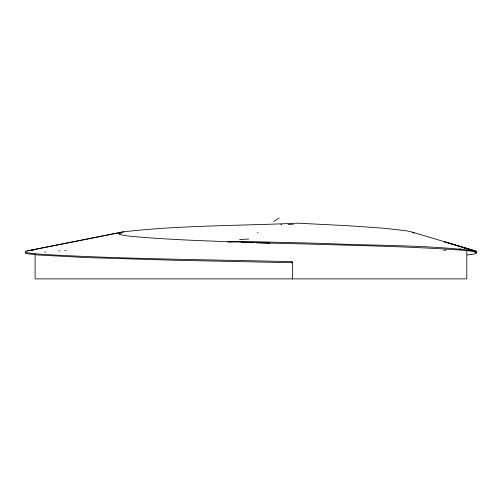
<?xml version="1.0" encoding="UTF-8"?>
<svg xmlns="http://www.w3.org/2000/svg" width="502" height="502" viewBox="0 0 502 502"><rect width="100%" height="100%" fill="white"/><g stroke="black" fill="none" stroke-linecap="round" stroke-linejoin="round"><path stroke-width="0.75" d="M257.482 232.821L258.066 232.407M119.043 234.158L120.179 233.643M25.414 252.481L25.276 253.077L27.484 253.761L38.259 255.022L86.733 257.582L175.129 260.249L292.704 262.741M120.744 233.474L121.064 233.392M474.986 252.719L476.649 252.123L476.837 251.609L444.527 241.807M297.36 223.164C239.448 225.856 181.128 225.178 123.448 231.842C110.17 234.566 131.185 236.285 133.683 236.561C179.013 240.558 224.557 241.38 270.007 243.163M33.728 250.002C11.973 252.23 38.798 254.112 43.687 254.395C126.598 259.22 209.704 259.559 292.704 261.699M123.448 231.842L27.07 250.931M121.766 232.181L28.959 250.592M467.117 254.941C490.473 252.531 464.331 250.234 457.987 249.883C406.789 246.382 355.454 245.509 304.181 243.934L256.66 242.786M227.764 242.159L238.306 241.431M238.444 241.424L240.439 241.368M239.579 239.492L240.533 239.448M240.991 239.429L248.728 239.065M293.306 224.243L288.06 224.4M281.026 224.614L281.823 224.589M253.792 242.717L241.186 242.435M240.583 241.374L323.934 243.414C374.341 245.861 425.175 244.687 475.319 250.931M297.717 223.183L347.742 225.705L383.302 228.184L405.616 230.682L411.696 231.924L414.401 233.198M445.086 242.039L475.883 251.1M474.622 250.762L412.512 232.181M291.838 262.213L292.528 262.741L292.528 278.886M466.816 249.877L466.816 278.886L35.102 278.886L35.102 253.987M465.417 247.906A108.702 4.135 -1.3 0 1 464.977 248.013M464.488 248.12A108.702 4.135 -1.3 0 1 463.955 248.22M460.786 248.71A108.702 4.135 -1.3 0 1 460.07 248.804M446.09 250.121A108.702 4.135 -1.3 0 1 443.479 250.316M279.131 217.987A91.038 1.864 -33.9 0 1 273.653 221.539M44.647 252.136A137.786 3.765 -1.6 0 1 45.757 252.029M58.822 251.006A137.786 3.765 -1.6 0 1 60.027 250.925M64.814 250.623A137.786 3.765 -1.6 0 1 66 250.548"/></g></svg>
